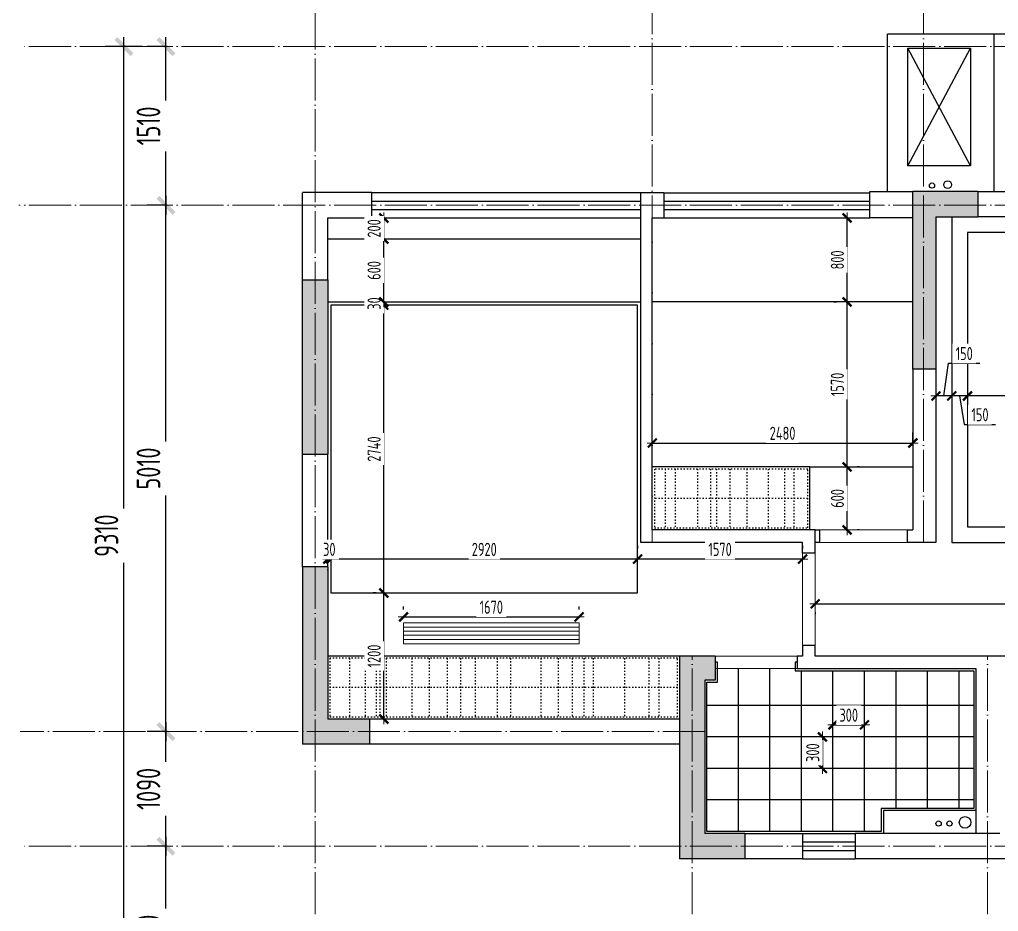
# Model space of a CAD drawing. Header units: inches. Extents: x -50945 to 250244, y -404780 to 18493.
# Drawn here: x 159673 to 168992, y -306166 to -297677 of the extents above; entities that cross this region are included whole.
import ezdxf

# ---------------------------------------------------------------- set-up
doc = ezdxf.new("R2010")
doc.units = ezdxf.units.IN
doc.header["$MEASUREMENT"] = 0
doc.linetypes.add('ACAD_ISO03W100', pattern=[30, 12, -18])
doc.linetypes.add('DOTE', pattern=[2.42, 2, -0.2, 0.02, -0.2])
for name, color, linetype in [('D-ARCHI', 250, 'Continuous'), ('EVH 立面填充', 8, 'Continuous'), ('IBS-003-建筑窗框', 3, 'Continuous'), ('IBS-182-原建筑非承重墙', 150, 'Continuous'), ('IBS-200-原建筑承重墙柱', 200, 'Continuous'), ('IBS-63-原建筑窗', 63, 'Continuous'), ('IDS-030-造型完成面(看线)', 30, 'Continuous'), ('IDS-040-固定高家具', 40, 'Continuous'), ('IRC-30-天花轮廓线', 30, 'Continuous'), ('外标注', 50, 'Continuous')]:
    doc.layers.add(name, color=color, linetype=linetype)
doc.layers.add('天棚材质标注', color=2, linetype='Continuous', lineweight=5)
doc.layers.add('门', color=65, linetype='Continuous', lineweight=13)
doc.styles.add('HBA-DIMT', font='ARCHS.SHX', dxfattribs={"width": 0.8})
doc.dimstyles.new('HBA_40', dxfattribs={"dimscale": 50, "dimtxt": 2.5, "dimasz": 0.1, "dimexe": 2, "dimexo": 2.5, "dimgap": 0.6, "dimtad": 1, "dimdec": 0, "dimrnd": 5, "dimzin": 0, "dimtxsty": 'HBA-DIMT', "dimblk": 'HBA_DIMENSION_TICK', "dimblk1": 'HBA_DIMENSION_TICK', "dimblk2": 'HBA_DIMENSION_TICK', "dimcen": 0.125, "dimclrd": 44, "dimclre": 44, "dimclrt": 2, "dimadec": 0, "dimazin": 0, "dimtfac": 1, "dimtdec": 0, "dimtix": 1, "dimtmove": 1, "dimatfit": 3, "dimldrblk": 'HBA_Leader_Dot', "dimfxl": 0, "dimtvp": 1, "dimtfill": 1, "dimtolj": 1, "dimtzin": 0, "dimarcsym": 0})

# ---------------------------------------------------------------- blocks, each defined once
blk = doc.blocks.new('HBA_DIMENSION_TICK')
at = {"color": 0, "linetype": 'ByBlock'}
for p, q in [((-10, 0), (0, 0)), ((0, 0), (10, 0))]:
    blk.add_line(p, q, dxfattribs=at)
at = {"color": 50, "linetype": 'ByBlock'}
blk.add_solid([(-10, -7), (-7, -10), (7, 10), (10, 7)], dxfattribs=at)
blk = doc.blocks.new('*D556')
at = {"layer": 'Defpoints', "color": 0, "transparency": 16777216}
for p in [(161067.1, -305544.5), (161268.2, -305544.5), (161268.2, -307242.8)]:
    blk.add_point(p, dxfattribs=at)
at = {"layer": '外标注', "color": 44, "lineweight": -2, "transparency": 16777216}
for p, q in [((161067.1, -305544.5), (160887.1, -305544.5)), ((161067.1, -307233.8), (161067.1, -305553.5)), ((161067.1, -307242.8), (160887.1, -307242.8))]:
    blk.add_line(p, q, dxfattribs=at)
at = {"layer": '外标注', "color": 44, "lineweight": -2, "transparency": 16777216, "xscale": 9, "yscale": 9, "zscale": 9}
for p, rotation in [((161067.1, -305544.5), 90), ((161067.1, -307242.8), 270)]:
    blk.add_blockref('HBA_DIMENSION_TICK', p, dxfattribs=dict(at, rotation=rotation))
at = {"layer": '外标注', "color": 2, "transparency": 16777216, "insert": (160900.6, -306393.7), "char_height": 225, "attachment_point": 5, "rotation": 90, "style": 'HBA-DIMT', "bg_fill": 3, "box_fill_scale": 1.25, "bg_fill_color": 256, "bg_fill_true_color": 13158600, "bg_fill_transparency": 0}
blk.add_mtext('\\A1;1700', dxfattribs=at)
blk = doc.blocks.new('HBA_Leader_Dot')
at = {"color": 0, "linetype": 'ByBlock'}
blk.add_line((-5, 0), (-10, 0), dxfattribs=at)
at = {"color": 0, "linetype": 'ByBlock', "const_width": 5}
blk.add_lwpolyline([(-2.5, 0, 1), (2.5, 0, 1)], format="xyb", close=True, dxfattribs=at)
blk = doc.blocks.new('*D557')
at = {"layer": 'Defpoints', "color": 0, "transparency": 16777216}
for p in [(161067.1, -304454.5), (161268.2, -304454.5), (161268.2, -305544.5)]:
    blk.add_point(p, dxfattribs=at)
at = {"layer": '外标注', "color": 44, "lineweight": -2, "transparency": 16777216}
for p, q in [((161067.1, -304454.5), (160887.1, -304454.5)), ((161067.1, -305535.5), (161067.1, -304463.5)), ((161067.1, -305544.5), (160887.1, -305544.5))]:
    blk.add_line(p, q, dxfattribs=at)
at = {"layer": '外标注', "color": 44, "lineweight": -2, "transparency": 16777216, "xscale": 9, "yscale": 9, "zscale": 9}
for p, rotation in [((161067.1, -304454.5), 90), ((161067.1, -305544.5), 270)]:
    blk.add_blockref('HBA_DIMENSION_TICK', p, dxfattribs=dict(at, rotation=rotation))
at = {"layer": '外标注', "color": 2, "transparency": 16777216, "insert": (160900.6, -304999.5), "char_height": 225, "attachment_point": 5, "rotation": 90, "style": 'HBA-DIMT', "bg_fill": 3, "box_fill_scale": 1.25, "bg_fill_color": 256, "bg_fill_true_color": 13158600, "bg_fill_transparency": 0}
blk.add_mtext('\\A1;1090', dxfattribs=at)
blk = doc.blocks.new('*D558')
at = {"layer": 'Defpoints', "color": 0, "transparency": 16777216}
for p in [(161067.1, -299444.5), (161268.2, -299444.5), (161268.2, -304454.5)]:
    blk.add_point(p, dxfattribs=at)
at = {"layer": '外标注', "color": 44, "lineweight": -2, "transparency": 16777216}
for p, q in [((161067.1, -299444.5), (160887.1, -299444.5)), ((161067.1, -304445.5), (161067.1, -299453.5)), ((161067.1, -304454.5), (160887.1, -304454.5))]:
    blk.add_line(p, q, dxfattribs=at)
at = {"layer": '外标注', "color": 44, "lineweight": -2, "transparency": 16777216, "xscale": 9, "yscale": 9, "zscale": 9}
for p, rotation in [((161067.1, -299444.5), 90), ((161067.1, -304454.5), 270)]:
    blk.add_blockref('HBA_DIMENSION_TICK', p, dxfattribs=dict(at, rotation=rotation))
at = {"layer": '外标注', "color": 2, "transparency": 16777216, "insert": (160900.6, -301949.5), "char_height": 225, "attachment_point": 5, "rotation": 90, "style": 'HBA-DIMT', "bg_fill": 3, "box_fill_scale": 1.25, "bg_fill_color": 256, "bg_fill_true_color": 13158600, "bg_fill_transparency": 0}
blk.add_mtext('\\A1;5010', dxfattribs=at)
blk = doc.blocks.new('*D559')
at = {"layer": 'Defpoints', "color": 0, "transparency": 16777216}
for p in [(161067.1, -297934.3), (161268.2, -297934.3), (161268.2, -299444.5)]:
    blk.add_point(p, dxfattribs=at)
at = {"layer": '外标注', "color": 44, "lineweight": -2, "transparency": 16777216}
for p, q in [((161067.1, -297934.3), (160887.1, -297934.3)), ((161067.1, -299435.5), (161067.1, -297943.3)), ((161067.1, -299444.5), (160887.1, -299444.5))]:
    blk.add_line(p, q, dxfattribs=at)
at = {"layer": '外标注', "color": 44, "lineweight": -2, "transparency": 16777216, "xscale": 9, "yscale": 9, "zscale": 9}
for p, rotation in [((161067.1, -297934.3), 90), ((161067.1, -299444.5), 270)]:
    blk.add_blockref('HBA_DIMENSION_TICK', p, dxfattribs=dict(at, rotation=rotation))
at = {"layer": '外标注', "color": 2, "transparency": 16777216, "insert": (160900.6, -298689.4), "char_height": 225, "attachment_point": 5, "rotation": 90, "style": 'HBA-DIMT', "bg_fill": 3, "box_fill_scale": 1.25, "bg_fill_color": 256, "bg_fill_true_color": 13158600, "bg_fill_transparency": 0}
blk.add_mtext('\\A1;1510', dxfattribs=at)
blk = doc.blocks.new('*D560')
at = {"layer": 'Defpoints', "color": 0, "transparency": 16777216}
for p in [(160667.1, -297934.3), (161067.1, -297934.3), (161067.1, -307242.8)]:
    blk.add_point(p, dxfattribs=at)
at = {"layer": '外标注', "color": 44, "lineweight": -2, "transparency": 16777216}
for p, q in [((160842.1, -297934.3), (160487.1, -297934.3)), ((160667.1, -307233.8), (160667.1, -297943.3)), ((160842.1, -307242.8), (160487.1, -307242.8))]:
    blk.add_line(p, q, dxfattribs=at)
at = {"layer": '外标注', "color": 44, "lineweight": -2, "transparency": 16777216, "xscale": 9, "yscale": 9, "zscale": 9}
for p, rotation in [((160667.1, -297934.3), 90), ((160667.1, -307242.8), 270)]:
    blk.add_blockref('HBA_DIMENSION_TICK', p, dxfattribs=dict(at, rotation=rotation))
at = {"layer": '外标注', "color": 2, "transparency": 16777216, "insert": (160500.6, -302588.6), "char_height": 225, "attachment_point": 5, "rotation": 90, "style": 'HBA-DIMT', "bg_fill": 3, "box_fill_scale": 1.25, "bg_fill_color": 256, "bg_fill_true_color": 13158600, "bg_fill_transparency": 0}
blk.add_mtext('\\A1;9310', dxfattribs=at)
blk = doc.blocks.new('*D586')
at = {"layer": 'Defpoints', "color": 0, "transparency": 16777216}
for p in [(167247.1, -303194.5), (176307.1, -303194.5), (176307.1, -303237.6)]:
    blk.add_point(p, dxfattribs=at)
at = {"layer": '天棚材质标注', "color": 44, "lineweight": -2, "transparency": 16777216}
for p, q in [((167252.1, -303237.6), (176302.1, -303237.6)), ((167247.1, -303319.5), (167247.1, -303337.6)), ((176307.1, -303319.5), (176307.1, -303337.6))]:
    blk.add_line(p, q, dxfattribs=at)
at = {"layer": '天棚材质标注', "color": 44, "lineweight": -2, "transparency": 16777216, "xscale": 5, "yscale": 5, "zscale": 5, "rotation": 180}
blk.add_blockref('HBA_DIMENSION_TICK', (167247.1, -303237.6), dxfattribs=at)
at = {"layer": '天棚材质标注', "color": 44, "lineweight": -2, "transparency": 16777216, "xscale": 5, "yscale": 5, "zscale": 5}
blk.add_blockref('HBA_DIMENSION_TICK', (176307.1, -303237.6), dxfattribs=at)
at = {"layer": '天棚材质标注', "color": 2, "transparency": 16777216, "insert": (171777.1, -303145.1), "char_height": 125, "attachment_point": 5, "style": 'HBA-DIMT', "bg_fill": 3, "box_fill_scale": 1.25, "bg_fill_color": 256, "bg_fill_true_color": 13158600, "bg_fill_transparency": 0}
blk.add_mtext('\\A1;9060', dxfattribs=at)
blk = doc.blocks.new('*D595')
at = {"layer": 'Defpoints', "color": 0, "transparency": 16777216}
for p in [(168697.1, -301259.2), (168697.1, -301259.2), (173767.1, -301259.2)]:
    blk.add_point(p, dxfattribs=at)
at = {"layer": '天棚材质标注', "color": 44, "lineweight": -2, "transparency": 16777216}
for p, q in [((168697.1, -301134.2), (168697.1, -301159.2)), ((173767.1, -301134.2), (173767.1, -301159.2)), ((173762.1, -301259.2), (168702.1, -301259.2))]:
    blk.add_line(p, q, dxfattribs=at)
at = {"layer": '天棚材质标注', "color": 44, "lineweight": -2, "transparency": 16777216, "xscale": 5, "yscale": 5, "zscale": 5, "rotation": 180}
blk.add_blockref('HBA_DIMENSION_TICK', (168697.1, -301259.2), dxfattribs=at)
at = {"layer": '天棚材质标注', "color": 44, "lineweight": -2, "transparency": 16777216, "xscale": 5, "yscale": 5, "zscale": 5}
blk.add_blockref('HBA_DIMENSION_TICK', (173767.1, -301259.2), dxfattribs=at)
at = {"layer": '天棚材质标注', "color": 2, "transparency": 16777216, "insert": (171232.1, -301166.7), "char_height": 125, "attachment_point": 5, "style": 'HBA-DIMT', "bg_fill": 3, "box_fill_scale": 1.25, "bg_fill_color": 256, "bg_fill_true_color": 13158600, "bg_fill_transparency": 0}
blk.add_mtext('\\A1;5070', dxfattribs=at)
blk = doc.blocks.new('*D596')
at = {"layer": 'Defpoints', "color": 0, "transparency": 16777216}
for p in [(168547.1, -301259.2), (168547.1, -301259.2), (168697.1, -301259.2)]:
    blk.add_point(p, dxfattribs=at)
at = {"layer": '天棚材质标注', "color": 44, "lineweight": -2, "transparency": 16777216}
for p, q in [((168547.1, -301134.2), (168547.1, -301159.2)), ((168697.1, -301134.2), (168697.1, -301159.2)), ((168692.1, -301259.2), (168552.1, -301259.2)), ((168622.1, -301259.2), (168667.1, -301530.5)), ((168667.1, -301530.5), (168965.2, -301530.5))]:
    blk.add_line(p, q, dxfattribs=at)
at = {"layer": '天棚材质标注', "color": 44, "lineweight": -2, "transparency": 16777216, "xscale": 5, "yscale": 5, "zscale": 5, "rotation": 180}
blk.add_blockref('HBA_DIMENSION_TICK', (168547.1, -301259.2), dxfattribs=at)
at = {"layer": '天棚材质标注', "color": 2, "transparency": 16777216, "insert": (168816.1, -301438), "char_height": 125, "attachment_point": 5, "style": 'HBA-DIMT', "bg_fill": 3, "box_fill_scale": 1.25, "bg_fill_color": 256, "bg_fill_true_color": 13158600, "bg_fill_transparency": 0}
blk.add_mtext('\\A1;150', dxfattribs=at)
at = {"layer": '天棚材质标注', "color": 44, "lineweight": -2, "transparency": 16777216, "xscale": 5, "yscale": 5, "zscale": 5}
blk.add_blockref('HBA_DIMENSION_TICK', (168697.1, -301259.2), dxfattribs=at)
blk = doc.blocks.new('*D597')
at = {"layer": 'Defpoints', "color": 0, "transparency": 16777216}
for p in [(168397.1, -301259.2), (168397.1, -301259.2), (168547.1, -301259.2)]:
    blk.add_point(p, dxfattribs=at)
at = {"layer": '天棚材质标注', "color": 44, "lineweight": -2, "transparency": 16777216}
for p, q in [((168472.1, -301259.2), (168517.1, -300948.3)), ((168517.1, -300948.3), (168815.2, -300948.3)), ((168397.1, -301134.2), (168397.1, -301159.2)), ((168547.1, -301134.2), (168547.1, -301159.2)), ((168542.1, -301259.2), (168402.1, -301259.2))]:
    blk.add_line(p, q, dxfattribs=at)
at = {"layer": '天棚材质标注', "color": 44, "lineweight": -2, "transparency": 16777216, "xscale": 5, "yscale": 5, "zscale": 5, "rotation": 180}
blk.add_blockref('HBA_DIMENSION_TICK', (168397.1, -301259.2), dxfattribs=at)
at = {"layer": '天棚材质标注', "color": 44, "lineweight": -2, "transparency": 16777216, "xscale": 5, "yscale": 5, "zscale": 5}
blk.add_blockref('HBA_DIMENSION_TICK', (168547.1, -301259.2), dxfattribs=at)
at = {"layer": '天棚材质标注', "color": 2, "transparency": 16777216, "insert": (168666.1, -300855.8), "char_height": 125, "attachment_point": 5, "style": 'HBA-DIMT', "bg_fill": 3, "box_fill_scale": 1.25, "bg_fill_color": 256, "bg_fill_true_color": 13158600, "bg_fill_transparency": 0}
blk.add_mtext('\\A1;150', dxfattribs=at)
blk = doc.blocks.new('*D613')
at = {"layer": 'Defpoints', "color": 0, "transparency": 16777216}
for p in [(167416.8, -304504.5), (167716.8, -304504.5)]:
    blk.add_point(p, dxfattribs=at)
at = {"layer": '天棚材质标注', "color": 44, "lineweight": -2, "transparency": 16777216}
for p, q in [((167416.8, -304379.5), (167416.8, -304289.7)), ((167716.8, -304379.5), (167716.8, -304289.7)), ((167411.8, -304389.7), (167406.8, -304389.7)), ((167416.8, -304389.7), (167716.8, -304389.7)), ((167721.8, -304389.7), (167726.8, -304389.7))]:
    blk.add_line(p, q, dxfattribs=at)
at = {"layer": '天棚材质标注', "color": 44, "lineweight": -2, "transparency": 16777216, "xscale": 5, "yscale": 5, "zscale": 5}
blk.add_blockref('HBA_DIMENSION_TICK', (167416.8, -304389.7), dxfattribs=at)
at = {"layer": '天棚材质标注', "color": 44, "lineweight": -2, "transparency": 16777216, "xscale": 5, "yscale": 5, "zscale": 5, "rotation": 180}
blk.add_blockref('HBA_DIMENSION_TICK', (167716.8, -304389.7), dxfattribs=at)
at = {"layer": '天棚材质标注', "color": 2, "transparency": 16777216, "insert": (167566.8, -304297.2), "char_height": 125, "attachment_point": 5, "style": 'HBA-DIMT', "bg_fill": 3, "box_fill_scale": 1.25, "bg_fill_color": 256, "bg_fill_true_color": 13158600, "bg_fill_transparency": 0}
blk.add_mtext('\\A1;300', dxfattribs=at)
at = {"layer": 'Defpoints', "color": 0, "transparency": 16777216}
blk.add_point((167716.8, -304389.7), dxfattribs=at)
blk = doc.blocks.new('*D614')
at = {"layer": 'Defpoints', "color": 0, "transparency": 16777216}
for p in [(167416.8, -304504.5), (167416.8, -304804.5)]:
    blk.add_point(p, dxfattribs=at)
at = {"layer": '天棚材质标注', "color": 44, "lineweight": -2, "transparency": 16777216}
for p, q in [((167291.8, -304504.5), (167216.5, -304504.5)), ((167316.5, -304499.5), (167316.5, -304494.5)), ((167316.5, -304504.5), (167316.5, -304804.5)), ((167291.8, -304804.5), (167216.5, -304804.5)), ((167316.5, -304809.5), (167316.5, -304814.5))]:
    blk.add_line(p, q, dxfattribs=at)
at = {"layer": '天棚材质标注', "color": 44, "lineweight": -2, "transparency": 16777216, "xscale": 5, "yscale": 5, "zscale": 5}
for p, rotation in [((167316.5, -304504.5), 270), ((167316.5, -304804.5), 90)]:
    blk.add_blockref('HBA_DIMENSION_TICK', p, dxfattribs=dict(at, rotation=rotation))
at = {"layer": '天棚材质标注', "color": 2, "transparency": 16777216, "insert": (167224, -304654.5), "char_height": 125, "attachment_point": 5, "rotation": 90, "style": 'HBA-DIMT', "bg_fill": 3, "box_fill_scale": 1.25, "bg_fill_color": 256, "bg_fill_true_color": 13158600, "bg_fill_transparency": 0}
blk.add_mtext('\\A1;300', dxfattribs=at)
at = {"layer": 'Defpoints', "color": 0, "transparency": 16777216}
blk.add_point((167316.5, -304804.5), dxfattribs=at)
blk = doc.blocks.new('*D615')
at = {"layer": 'Defpoints', "color": 0, "transparency": 16777216}
for p in [(167541.5, -301934.5), (167551.2, -301934.5), (167541.5, -302534.5)]:
    blk.add_point(p, dxfattribs=at)
at = {"layer": '天棚材质标注', "color": 44, "lineweight": -2, "transparency": 16777216}
for p, q in [((167551.2, -302529.5), (167551.2, -301939.5)), ((167666.5, -301934.5), (167651.2, -301934.5)), ((167666.5, -302534.5), (167651.2, -302534.5))]:
    blk.add_line(p, q, dxfattribs=at)
at = {"layer": '天棚材质标注', "color": 44, "lineweight": -2, "transparency": 16777216, "xscale": 5, "yscale": 5, "zscale": 5}
for p, rotation in [((167551.2, -301934.5), 90), ((167551.2, -302534.5), 270)]:
    blk.add_blockref('HBA_DIMENSION_TICK', p, dxfattribs=dict(at, rotation=rotation))
at = {"layer": '天棚材质标注', "color": 2, "transparency": 16777216, "insert": (167458.7, -302234.5), "char_height": 125, "attachment_point": 5, "rotation": 90, "style": 'HBA-DIMT', "bg_fill": 3, "box_fill_scale": 1.25, "bg_fill_color": 256, "bg_fill_true_color": 13158600, "bg_fill_transparency": 0}
blk.add_mtext('\\A1;600', dxfattribs=at)
blk = doc.blocks.new('*D616')
at = {"layer": 'Defpoints', "color": 0, "transparency": 16777216}
for p in [(167551.2, -300364.5), (167551.2, -300364.5), (167541.5, -301934.5)]:
    blk.add_point(p, dxfattribs=at)
at = {"layer": '天棚材质标注', "color": 44, "lineweight": -2, "transparency": 16777216}
for p, q in [((167426.2, -300364.5), (167451.2, -300364.5)), ((167551.2, -301929.5), (167551.2, -300369.5)), ((167666.5, -301934.5), (167651.2, -301934.5))]:
    blk.add_line(p, q, dxfattribs=at)
at = {"layer": '天棚材质标注', "color": 44, "lineweight": -2, "transparency": 16777216, "xscale": 5, "yscale": 5, "zscale": 5}
for p, rotation in [((167551.2, -300364.5), 90), ((167551.2, -301934.5), 270)]:
    blk.add_blockref('HBA_DIMENSION_TICK', p, dxfattribs=dict(at, rotation=rotation))
at = {"layer": '天棚材质标注', "color": 2, "transparency": 16777216, "insert": (167458.7, -301149.5), "char_height": 125, "attachment_point": 5, "rotation": 90, "style": 'HBA-DIMT', "bg_fill": 3, "box_fill_scale": 1.25, "bg_fill_color": 256, "bg_fill_true_color": 13158600, "bg_fill_transparency": 0}
blk.add_mtext('\\A1;1570', dxfattribs=at)
blk = doc.blocks.new('*D617')
at = {"layer": 'Defpoints', "color": 0, "transparency": 16777216}
for p in [(167551.2, -299564.5), (167551.2, -299564.5), (167551.2, -300364.5)]:
    blk.add_point(p, dxfattribs=at)
at = {"layer": '天棚材质标注', "color": 44, "lineweight": -2, "transparency": 16777216}
for p, q in [((167426.2, -299564.5), (167451.2, -299564.5)), ((167551.2, -300359.5), (167551.2, -299569.5)), ((167426.2, -300364.5), (167451.2, -300364.5))]:
    blk.add_line(p, q, dxfattribs=at)
at = {"layer": '天棚材质标注', "color": 44, "lineweight": -2, "transparency": 16777216, "xscale": 5, "yscale": 5, "zscale": 5}
for p, rotation in [((167551.2, -299564.5), 90), ((167551.2, -300364.5), 270)]:
    blk.add_blockref('HBA_DIMENSION_TICK', p, dxfattribs=dict(at, rotation=rotation))
at = {"layer": '天棚材质标注', "color": 2, "transparency": 16777216, "insert": (167458.7, -299964.5), "char_height": 125, "attachment_point": 5, "rotation": 90, "style": 'HBA-DIMT', "bg_fill": 3, "box_fill_scale": 1.25, "bg_fill_color": 256, "bg_fill_true_color": 13158600, "bg_fill_transparency": 0}
blk.add_mtext('\\A1;800', dxfattribs=at)
blk = doc.blocks.new('*D618')
at = {"layer": 'Defpoints', "color": 0, "transparency": 16777216}
for p in [(168177.1, -301707.1), (165697.1, -301856.4), (168177.1, -301856.4)]:
    blk.add_point(p, dxfattribs=at)
at = {"layer": '天棚材质标注', "color": 44, "lineweight": -2, "transparency": 16777216}
for p, q in [((165697.1, -301731.4), (165697.1, -301607.1)), ((168177.1, -301731.4), (168177.1, -301607.1)), ((165702.1, -301707.1), (168172.1, -301707.1))]:
    blk.add_line(p, q, dxfattribs=at)
at = {"layer": '天棚材质标注', "color": 44, "lineweight": -2, "transparency": 16777216, "xscale": 5, "yscale": 5, "zscale": 5, "rotation": 180}
blk.add_blockref('HBA_DIMENSION_TICK', (165697.1, -301707.1), dxfattribs=at)
at = {"layer": '天棚材质标注', "color": 44, "lineweight": -2, "transparency": 16777216, "xscale": 5, "yscale": 5, "zscale": 5}
blk.add_blockref('HBA_DIMENSION_TICK', (168177.1, -301707.1), dxfattribs=at)
at = {"layer": '天棚材质标注', "color": 2, "transparency": 16777216, "insert": (166937.1, -301614.6), "char_height": 125, "attachment_point": 5, "style": 'HBA-DIMT', "bg_fill": 3, "box_fill_scale": 1.25, "bg_fill_color": 256, "bg_fill_true_color": 13158600, "bg_fill_transparency": 0}
blk.add_mtext('\\A1;2480', dxfattribs=at)
blk = doc.blocks.new('*D619')
at = {"layer": 'Defpoints', "color": 0, "transparency": 16777216}
for p in [(164999.2, -303362.3), (163328.7, -303417.7), (164999.2, -303417.7)]:
    blk.add_point(p, dxfattribs=at)
at = {"layer": '天棚材质标注', "color": 44, "lineweight": -2, "transparency": 16777216}
for p, q in [((163328.7, -303292.7), (163328.7, -303262.3)), ((164999.2, -303292.7), (164999.2, -303262.3)), ((163333.7, -303362.3), (164994.2, -303362.3))]:
    blk.add_line(p, q, dxfattribs=at)
at = {"layer": '天棚材质标注', "color": 44, "lineweight": -2, "transparency": 16777216, "xscale": 5, "yscale": 5, "zscale": 5, "rotation": 180}
blk.add_blockref('HBA_DIMENSION_TICK', (163328.7, -303362.3), dxfattribs=at)
at = {"layer": '天棚材质标注', "color": 44, "lineweight": -2, "transparency": 16777216, "xscale": 5, "yscale": 5, "zscale": 5}
blk.add_blockref('HBA_DIMENSION_TICK', (164999.2, -303362.3), dxfattribs=at)
at = {"layer": '天棚材质标注', "color": 2, "transparency": 16777216, "insert": (164164, -303269.8), "char_height": 125, "attachment_point": 5, "style": 'HBA-DIMT', "bg_fill": 3, "box_fill_scale": 1.25, "bg_fill_color": 256, "bg_fill_true_color": 13158600, "bg_fill_transparency": 0}
blk.add_mtext('\\A1;1670', dxfattribs=at)
blk = doc.blocks.new('*D620')
at = {"layer": 'Defpoints', "color": 0, "transparency": 16777216}
for p in [(163141, -303134.5), (163192.5, -303134.5), (163192.5, -304334.5)]:
    blk.add_point(p, dxfattribs=at)
at = {"layer": '天棚材质标注', "color": 44, "lineweight": -2, "transparency": 16777216}
for p, q in [((163067.5, -303134.5), (163041, -303134.5)), ((163141, -304329.5), (163141, -303139.5)), ((163067.5, -304334.5), (163041, -304334.5))]:
    blk.add_line(p, q, dxfattribs=at)
at = {"layer": '天棚材质标注', "color": 44, "lineweight": -2, "transparency": 16777216, "xscale": 5, "yscale": 5, "zscale": 5}
for p, rotation in [((163141, -303134.5), 90), ((163141, -304334.5), 270)]:
    blk.add_blockref('HBA_DIMENSION_TICK', p, dxfattribs=dict(at, rotation=rotation))
at = {"layer": '天棚材质标注', "color": 2, "transparency": 16777216, "insert": (163048.5, -303734.5), "char_height": 125, "attachment_point": 5, "rotation": 90, "style": 'HBA-DIMT', "bg_fill": 3, "box_fill_scale": 1.25, "bg_fill_color": 256, "bg_fill_true_color": 13158600, "bg_fill_transparency": 0}
blk.add_mtext('\\A1;1200', dxfattribs=at)
blk = doc.blocks.new('*D621')
at = {"layer": 'Defpoints', "color": 0, "transparency": 16777216}
for p in [(163141, -300394.5), (163141, -300394.5), (163192.5, -303134.5)]:
    blk.add_point(p, dxfattribs=at)
at = {"layer": '天棚材质标注', "color": 44, "lineweight": -2, "transparency": 16777216}
for p, q in [((163016, -300394.5), (163041, -300394.5)), ((163141, -303129.5), (163141, -300399.5)), ((163067.5, -303134.5), (163041, -303134.5))]:
    blk.add_line(p, q, dxfattribs=at)
at = {"layer": '天棚材质标注', "color": 44, "lineweight": -2, "transparency": 16777216, "xscale": 5, "yscale": 5, "zscale": 5}
for p, rotation in [((163141, -300394.5), 90), ((163141, -303134.5), 270)]:
    blk.add_blockref('HBA_DIMENSION_TICK', p, dxfattribs=dict(at, rotation=rotation))
at = {"layer": '天棚材质标注', "color": 2, "transparency": 16777216, "insert": (163048.5, -301764.5), "char_height": 125, "attachment_point": 5, "rotation": 90, "style": 'HBA-DIMT', "bg_fill": 3, "box_fill_scale": 1.25, "bg_fill_color": 256, "bg_fill_true_color": 13158600, "bg_fill_transparency": 0}
blk.add_mtext('\\A1;2740', dxfattribs=at)
blk = doc.blocks.new('*D622')
at = {"layer": '天棚材质标注', "color": 44, "lineweight": -2, "transparency": 16777216}
for p, q in [((163016, -300364.5), (163041, -300364.5)), ((163016, -300394.5), (163041, -300394.5)), ((163141, -300359.5), (163141, -300354.5)), ((163141, -300394.5), (163141, -300364.5)), ((163141, -300399.5), (163141, -300404.5))]:
    blk.add_line(p, q, dxfattribs=at)
at = {"layer": '天棚材质标注', "color": 44, "lineweight": -2, "transparency": 16777216, "xscale": 5, "yscale": 5, "zscale": 5}
for p, rotation in [((163141, -300364.5), 270), ((163141, -300394.5), 90)]:
    blk.add_blockref('HBA_DIMENSION_TICK', p, dxfattribs=dict(at, rotation=rotation))
at = {"layer": '天棚材质标注', "color": 2, "transparency": 16777216, "insert": (163048.5, -300379.5), "char_height": 125, "attachment_point": 5, "rotation": 90, "style": 'HBA-DIMT', "bg_fill": 3, "box_fill_scale": 1.25, "bg_fill_color": 256, "bg_fill_true_color": 13158600, "bg_fill_transparency": 0}
blk.add_mtext('\\A1;30', dxfattribs=at)
at = {"layer": 'Defpoints', "color": 0, "transparency": 16777216}
for p in [(163141, -300364.5), (163141, -300364.5), (163141, -300394.5)]:
    blk.add_point(p, dxfattribs=at)
blk = doc.blocks.new('*D623')
at = {"layer": 'Defpoints', "color": 0, "transparency": 16777216}
for p in [(163141, -299764.5), (163141, -299764.5), (163141, -300364.5)]:
    blk.add_point(p, dxfattribs=at)
at = {"layer": '天棚材质标注', "color": 44, "lineweight": -2, "transparency": 16777216}
for p, q in [((163016, -299764.5), (163041, -299764.5)), ((163141, -300359.5), (163141, -299769.5)), ((163016, -300364.5), (163041, -300364.5))]:
    blk.add_line(p, q, dxfattribs=at)
at = {"layer": '天棚材质标注', "color": 44, "lineweight": -2, "transparency": 16777216, "xscale": 5, "yscale": 5, "zscale": 5}
for p, rotation in [((163141, -299764.5), 90), ((163141, -300364.5), 270)]:
    blk.add_blockref('HBA_DIMENSION_TICK', p, dxfattribs=dict(at, rotation=rotation))
at = {"layer": '天棚材质标注', "color": 2, "transparency": 16777216, "insert": (163048.5, -300064.5), "char_height": 125, "attachment_point": 5, "rotation": 90, "style": 'HBA-DIMT', "bg_fill": 3, "box_fill_scale": 1.25, "bg_fill_color": 256, "bg_fill_true_color": 13158600, "bg_fill_transparency": 0}
blk.add_mtext('\\A1;600', dxfattribs=at)
blk = doc.blocks.new('*D624')
at = {"layer": '天棚材质标注', "color": 44, "lineweight": -2, "transparency": 16777216}
for p, q in [((163016, -299564.5), (163041, -299564.5)), ((163141, -299559.5), (163141, -299554.5)), ((163141, -299764.5), (163141, -299564.5)), ((163016, -299764.5), (163041, -299764.5)), ((163141, -299769.5), (163141, -299774.5))]:
    blk.add_line(p, q, dxfattribs=at)
at = {"layer": '天棚材质标注', "color": 44, "lineweight": -2, "transparency": 16777216, "xscale": 5, "yscale": 5, "zscale": 5}
for p, rotation in [((163141, -299564.5), 270), ((163141, -299764.5), 90)]:
    blk.add_blockref('HBA_DIMENSION_TICK', p, dxfattribs=dict(at, rotation=rotation))
at = {"layer": '天棚材质标注', "color": 2, "transparency": 16777216, "insert": (163048.5, -299664.5), "char_height": 125, "attachment_point": 5, "rotation": 90, "style": 'HBA-DIMT', "bg_fill": 3, "box_fill_scale": 1.25, "bg_fill_color": 256, "bg_fill_true_color": 13158600, "bg_fill_transparency": 0}
blk.add_mtext('\\A1;200', dxfattribs=at)
at = {"layer": 'Defpoints', "color": 0, "transparency": 16777216}
for p in [(163141, -299564.5), (163141, -299564.5), (163141, -299764.5)]:
    blk.add_point(p, dxfattribs=at)
blk = doc.blocks.new('*D625')
at = {"layer": 'Defpoints', "color": 0, "transparency": 16777216}
for p in [(165557.1, -302811.9), (165557.1, -302811.9), (167126.8, -302811.9)]:
    blk.add_point(p, dxfattribs=at)
at = {"layer": '天棚材质标注', "color": 44, "lineweight": -2, "transparency": 16777216}
for p, q in [((165557.1, -302686.9), (165557.1, -302711.9)), ((167126.8, -302686.9), (167126.8, -302711.9)), ((167121.8, -302811.9), (165562.1, -302811.9))]:
    blk.add_line(p, q, dxfattribs=at)
at = {"layer": '天棚材质标注', "color": 44, "lineweight": -2, "transparency": 16777216, "xscale": 5, "yscale": 5, "zscale": 5, "rotation": 180}
blk.add_blockref('HBA_DIMENSION_TICK', (165557.1, -302811.9), dxfattribs=at)
at = {"layer": '天棚材质标注', "color": 44, "lineweight": -2, "transparency": 16777216, "xscale": 5, "yscale": 5, "zscale": 5}
blk.add_blockref('HBA_DIMENSION_TICK', (167126.8, -302811.9), dxfattribs=at)
at = {"layer": '天棚材质标注', "color": 2, "transparency": 16777216, "insert": (166341.9, -302719.4), "char_height": 125, "attachment_point": 5, "style": 'HBA-DIMT', "bg_fill": 3, "box_fill_scale": 1.25, "bg_fill_color": 256, "bg_fill_true_color": 13158600, "bg_fill_transparency": 0}
blk.add_mtext('\\A1;1570', dxfattribs=at)
blk = doc.blocks.new('*D626')
at = {"layer": 'Defpoints', "color": 0, "transparency": 16777216}
for p in [(162637.1, -302811.9), (162637.1, -302811.9), (165557.1, -302811.9)]:
    blk.add_point(p, dxfattribs=at)
at = {"layer": '天棚材质标注', "color": 44, "lineweight": -2, "transparency": 16777216}
for p, q in [((162637.1, -302686.9), (162637.1, -302711.9)), ((165557.1, -302686.9), (165557.1, -302711.9)), ((165552.1, -302811.9), (162642.1, -302811.9))]:
    blk.add_line(p, q, dxfattribs=at)
at = {"layer": '天棚材质标注', "color": 44, "lineweight": -2, "transparency": 16777216, "xscale": 5, "yscale": 5, "zscale": 5, "rotation": 180}
blk.add_blockref('HBA_DIMENSION_TICK', (162637.1, -302811.9), dxfattribs=at)
at = {"layer": '天棚材质标注', "color": 44, "lineweight": -2, "transparency": 16777216, "xscale": 5, "yscale": 5, "zscale": 5}
blk.add_blockref('HBA_DIMENSION_TICK', (165557.1, -302811.9), dxfattribs=at)
at = {"layer": '天棚材质标注', "color": 2, "transparency": 16777216, "insert": (164097.1, -302719.4), "char_height": 125, "attachment_point": 5, "style": 'HBA-DIMT', "bg_fill": 3, "box_fill_scale": 1.25, "bg_fill_color": 256, "bg_fill_true_color": 13158600, "bg_fill_transparency": 0}
blk.add_mtext('\\A1;2920', dxfattribs=at)
blk = doc.blocks.new('*D627')
at = {"layer": '天棚材质标注', "color": 44, "lineweight": -2, "transparency": 16777216}
for p, q in [((162637.1, -302686.9), (162637.1, -302711.9)), ((162602.1, -302811.9), (162597.1, -302811.9)), ((162637.1, -302811.9), (162607.1, -302811.9)), ((162642.1, -302811.9), (162647.1, -302811.9)), ((162607.1, -302916.3), (162607.1, -302911.9))]:
    blk.add_line(p, q, dxfattribs=at)
at = {"layer": '天棚材质标注', "color": 44, "lineweight": -2, "transparency": 16777216, "xscale": 5, "yscale": 5, "zscale": 5}
blk.add_blockref('HBA_DIMENSION_TICK', (162607.1, -302811.9), dxfattribs=at)
at = {"layer": '天棚材质标注', "color": 44, "lineweight": -2, "transparency": 16777216, "xscale": 5, "yscale": 5, "zscale": 5, "rotation": 180}
blk.add_blockref('HBA_DIMENSION_TICK', (162637.1, -302811.9), dxfattribs=at)
at = {"layer": '天棚材质标注', "color": 2, "transparency": 16777216, "insert": (162622.1, -302719.4), "char_height": 125, "attachment_point": 5, "style": 'HBA-DIMT', "bg_fill": 3, "box_fill_scale": 1.25, "bg_fill_color": 256, "bg_fill_true_color": 13158600, "bg_fill_transparency": 0}
blk.add_mtext('\\A1;30', dxfattribs=at)
at = {"layer": 'Defpoints', "color": 0, "transparency": 16777216}
for p in [(162607.1, -302791.3), (162607.1, -302811.9), (162637.1, -302811.9)]:
    blk.add_point(p, dxfattribs=at)

msp = doc.modelspace()

# ---------------------------------------------------------------- hatches: boundary and pattern name
at = {"layer": 'EVH 立面填充'}
h = msp.add_hatch(color=256, dxfattribs=at)
h.dxf.hatch_style = 1
h.paths.add_polyline_path([(168397.07, -299554.51), (168797.07, -299554.51), (168797.07, -299314.51), (168177.07, -299314.51), (168177.07, -301004.51), (168397.07, -301004.51)])
h = msp.add_hatch(color=256, dxfattribs=at)
h.dxf.hatch_style = 1
h.paths.add_polyline_path([(162367.07, -301814.51), (162607.07, -301814.51), (162607.07, -300154.51), (162367.07, -300154.51)])
h = msp.add_hatch(color=256, dxfattribs=at)
h.dxf.hatch_style = 1
h.paths.add_polyline_path([(162607.07, -304334.51), (162607.07, -302884.51), (162367.07, -302884.51), (162367.07, -304574.51), (163007.07, -304574.51), (163007.07, -304334.51)])
h = msp.add_hatch(color=256, dxfattribs=at)
h.dxf.hatch_style = 1
h.paths.add_polyline_path([(165956.77, -305664.51), (166576.77, -305664.51), (166576.77, -305424.51), (166196.77, -305424.51), (166196.77, -303964.51), (166296.77, -303964.51), (166296.77, -303734.51), (165956.77, -303734.51)])

# ---------------------------------------------------------------- linework, layer by layer
at = {"layer": 'D-ARCHI', "color": 251, "linetype": 'DOTE', "lineweight": 5, "ltscale": 200}
for p, q in [((162487.07, -310062.84), (162487.07, -295114.27)), ((165697.07, -302654.51), (165697.07, -295114.27)), ((168277.07, -302654.51), (168277.07, -295114.27)), ((166076.77, -310062.84), (166076.77, -303734.51)), ((168886.77, -310062.84), (168886.77, -303734.51))]:
    msp.add_line(p, q, dxfattribs=at)
at = {"layer": 'IBS-003-建筑窗框', "color": 251, "ltscale": 10}
for p, q in [((174487.07, -297814.27), (168947.07, -297814.27)), ((168947.07, -297814.27), (168947.07, -299314.51)), ((163027.07, -299323.51), (165587.07, -299323.51)), ((165807.07, -299324.51), (167767.07, -299324.51)), ((163027.07, -299564.51), (165587.07, -299564.51)), ((165807.07, -299564.51), (167767.07, -299564.51)), ((167126.77, -305424.51), (167626.77, -305424.51)), ((167126.77, -305664.51), (167626.77, -305664.51))]:
    msp.add_line(p, q, dxfattribs=at)
at = {"layer": 'IBS-182-原建筑非承重墙'}
for p, q in [((167937.07, -299314.51), (167937.07, -297814.27)), ((168947.07, -297814.27), (167937.07, -297814.27)), ((168129.14, -299068.17), (168727.25, -297949.38)), ((168727.25, -299068.17), (168129.14, -297949.38)), ((163027.07, -299323.51), (162367.07, -299323.51)), ((162367.07, -300154.51), (162367.07, -299324.51)), ((163027.07, -299564.51), (163027.07, -299323.51)), ((165587.07, -299323.51), (165807.07, -299323.51)), ((165587.07, -302654.51), (165587.07, -299324.51)), ((165807.07, -299323.51), (165807.07, -299564.51)), ((167767.07, -299564.51), (167767.07, -299314.51)), ((167767.07, -299314.51), (168177.07, -299314.51)), ((168797.07, -299314.51), (169307.07, -299314.51)), ((162607.07, -300154.51), (162607.07, -299564.51)), ((162607.07, -299564.51), (163027.07, -299564.51)), ((165697.07, -302534.51), (165697.07, -299564.51)), ((165697.07, -299564.51), (165807.07, -299564.51)), ((168177.07, -299564.51), (167767.07, -299564.51)), ((169307.07, -299554.51), (168797.07, -299554.51)), ((162607.07, -300364.51), (165587.07, -300364.51)), ((168177.07, -300364.51), (165697.07, -300364.51)), ((168177.07, -301004.51), (168177.07, -302534.51)), ((168397.07, -301004.51), (168397.07, -302654.51)), ((162367.07, -302884.51), (162367.07, -301814.51)), ((162607.07, -302884.51), (162607.07, -301814.51)), ((167247.07, -302534.51), (165697.07, -302534.51)), ((167247.07, -302754.51), (167247.07, -302534.51)), ((168127.07, -302654.51), (168127.07, -302534.51)), ((168127.07, -302534.51), (168177.07, -302534.51)), ((167127.07, -302654.51), (165587.07, -302654.51)), ((167127.07, -302754.51), (167127.07, -302654.51)), ((168397.07, -302654.51), (168127.07, -302654.51)), ((167247.07, -302754.51), (167127.07, -302754.51)), ((167246.77, -303634.51), (167126.77, -303634.51)), ((167126.77, -303634.51), (167126.77, -303734.51)), ((167246.77, -303734.51), (167246.77, -303634.51)), ((167126.77, -303734.51), (167076.77, -303734.51)), ((167076.77, -303734.51), (167076.77, -303854.51)), ((170896.77, -303734.51), (167246.77, -303734.51)), ((167076.77, -303854.51), (168776.77, -303854.51)), ((168776.77, -303854.51), (168776.77, -305424.51)), ((165956.77, -304334.51), (163007.07, -304334.51)), ((165956.77, -304574.51), (163007.07, -304574.51)), ((167896.77, -305204.51), (167896.77, -305424.51)), ((168776.77, -305204.51), (167896.77, -305204.51)), ((166576.77, -305424.51), (167126.77, -305424.51)), ((167126.77, -305424.51), (167126.77, -305664.51)), ((169006.77, -305424.51), (167626.77, -305424.51)), ((167626.77, -305424.51), (167626.77, -305664.51)), ((167126.77, -305664.51), (166576.77, -305664.51)), ((170086.77, -305664.51), (167626.77, -305664.51))]:
    msp.add_line(p, q, dxfattribs=at)
for points in [[(168129.14, -297949.38), (168727.25, -297949.38), (168727.25, -299068.17), (168129.14, -299068.17)], [(167247.07, -302534.51), (167287.07, -302534.51), (167287.07, -302654.51), (167247.07, -302654.51)]]:
    msp.add_lwpolyline(points, close=True, dxfattribs=at)
for centre, radius in [((168359.29, -299256.6), 25), ((168508.25, -299248.03), 37.5), ((168673.95, -305317.89), 55), ((168422.45, -305329.32), 25), ((168525.79, -305329.32), 25)]:
    msp.add_circle(centre, radius, dxfattribs=at)
at = {"layer": 'IBS-200-原建筑承重墙柱', "ltscale": 0.02}
for p, q in [((168177.07, -301004.51), (168177.07, -299314.51)), ((168797.07, -299314.51), (168177.07, -299314.51)), ((168797.07, -299314.51), (168797.07, -299554.51)), ((168397.07, -299554.51), (168397.07, -301004.51)), ((168397.07, -299554.51), (168797.07, -299554.51)), ((162367.07, -300154.51), (162607.07, -300154.51)), ((162367.07, -301814.51), (162367.07, -300154.51)), ((162607.07, -300154.51), (162607.07, -301814.51)), ((168397.07, -301004.51), (168177.07, -301004.51)), ((162367.07, -301814.51), (162607.07, -301814.51)), ((162607.07, -302884.51), (162367.07, -302884.51)), ((162367.07, -302884.51), (162367.07, -304574.51)), ((162607.07, -302884.51), (162607.07, -304334.51)), ((166296.77, -303734.51), (165956.77, -303734.51)), ((165956.77, -303734.51), (165956.77, -305664.51)), ((166296.77, -303734.51), (166296.77, -303964.51)), ((166296.77, -303964.51), (166196.77, -303964.51)), ((166196.77, -303964.51), (166196.77, -305424.51)), ((163007.07, -304334.51), (162607.07, -304334.51)), ((163007.07, -304574.51), (163007.07, -304334.51)), ((163007.07, -304574.51), (162367.07, -304574.51)), ((166576.77, -305424.51), (166196.77, -305424.51)), ((166576.77, -305424.51), (166576.77, -305664.51)), ((166576.77, -305664.51), (165956.77, -305664.51))]:
    msp.add_line(p, q, dxfattribs=at)
at = {"layer": 'IBS-63-原建筑窗'}
for p, q in [((163027.07, -299403.51), (165587.07, -299403.51)), ((163027.07, -299484.51), (165587.07, -299484.51)), ((165807.07, -299404.51), (167767.07, -299404.51)), ((165807.07, -299484.51), (167767.07, -299484.51)), ((167126.77, -305504.51), (167626.77, -305504.51)), ((167126.77, -305584.51), (167626.77, -305584.51))]:
    msp.add_line(p, q, dxfattribs=at)
at = {"layer": 'IDS-030-造型完成面(看线)'}
msp.add_lwpolyline([(167076.77, -303794.51), (167056.77, -303794.51), (167056.77, -303874.51), (168756.77, -303874.51), (168756.77, -305184.51), (167876.77, -305184.51), (167876.77, -305404.51), (166216.77, -305404.51), (166216.77, -303984.51), (166316.77, -303984.51), (166316.77, -303794.51), (166296.77, -303794.51)], dxfattribs=at)
at = {"layer": 'IDS-040-固定高家具'}
for p, q in [((167197.07, -301934.51), (165697.07, -301934.51)), ((167197.07, -302534.51), (167197.07, -301934.51)), ((165956.77, -303734.51), (162607.07, -303734.51))]:
    msp.add_line(p, q, dxfattribs=at)
at = {"layer": 'IDS-040-固定高家具', "linetype": 'ACAD_ISO03W100'}
for p, q in [((165820.49, -301954.51), (165820.49, -302514.51)), ((165915.53, -301954.51), (165915.53, -302514.51)), ((166125.76, -301954.51), (166125.76, -302514.51)), ((166249.6, -301954.51), (166249.6, -302514.51)), ((166307.2, -301954.51), (166307.2, -302514.51)), ((166433.92, -301954.51), (166433.92, -302514.51)), ((166595.2, -301954.51), (166595.2, -302514.51)), ((166799.67, -301954.51), (166799.67, -302514.51)), ((166955.19, -301954.51), (166955.19, -302514.51)), ((167044.47, -301954.51), (167044.47, -302514.51)), ((167177.07, -302234.51), (165717.07, -302234.51)), ((162814.16, -303754.51), (162814.16, -304314.51)), ((162962.89, -303754.51), (162962.89, -304314.51)), ((163067.01, -303754.51), (163067.01, -304314.51)), ((163104.19, -303754.51), (163104.19, -304314.51)), ((163163.68, -303754.51), (163163.68, -304314.51)), ((163409.09, -303754.51), (163409.09, -304314.51)), ((163572.7, -303754.51), (163572.7, -304314.51)), ((163743.74, -303754.51), (163743.74, -304314.51)), ((163870.16, -303754.51), (163870.16, -304314.51)), ((164011.46, -303754.51), (164011.46, -304314.51)), ((164219.69, -303754.51), (164219.69, -304314.51)), ((164346.11, -303754.51), (164346.11, -304314.51)), ((164636.14, -303754.51), (164636.14, -304314.51)), ((164799.75, -303754.51), (164799.75, -304314.51)), ((164933.61, -303754.51), (164933.61, -304314.51)), ((165045.15, -303754.51), (165045.15, -304314.51)), ((165134.39, -303754.51), (165134.39, -304314.51)), ((165431.86, -303754.51), (165431.86, -304314.51)), ((165662.4, -303754.51), (165662.4, -304314.51)), ((165759.07, -303754.51), (165759.07, -304314.51)), ((165936.77, -304034.51), (162627.07, -304034.51))]:
    msp.add_line(p, q, dxfattribs=at)
for points in [[(165717.07, -302514.51), (167177.07, -302514.51), (167177.07, -301954.51), (165717.07, -301954.51)], [(162627.07, -304314.51), (165936.77, -304314.51), (165936.77, -303754.51), (162627.07, -303754.51)]]:
    msp.add_lwpolyline(points, close=True, dxfattribs=at)
at = {"layer": 'IRC-30-天花轮廓线'}
for p, q in [((168547.07, -299554.51), (168547.07, -302654.51)), ((162607.07, -299764.51), (165587.07, -299764.51)), ((167197.07, -301934.51), (168177.07, -301934.51)), ((168547.07, -302654.51), (173917.07, -302654.51)), ((166516.77, -305404.51), (166516.77, -303854.51)), ((166816.77, -305404.51), (166816.77, -303854.51)), ((167116.77, -305404.51), (167116.77, -303874.51)), ((167416.77, -305404.51), (167416.77, -303874.51)), ((167716.77, -305404.51), (167716.77, -303874.51)), ((168016.77, -305184.51), (168016.77, -303874.51)), ((168316.77, -305184.51), (168316.77, -303874.51)), ((168616.77, -305184.51), (168616.77, -303874.51)), ((168756.77, -304204.51), (166216.77, -304204.51)), ((168756.77, -304504.51), (166216.77, -304504.51)), ((168756.77, -304804.51), (166216.77, -304804.51)), ((168756.77, -305104.51), (166216.77, -305104.51))]:
    msp.add_line(p, q, dxfattribs=at)
for points in [[(168697.07, -302504.51), (173767.07, -302504.51), (173767.07, -299704.51), (168697.07, -299704.51)], [(162637.07, -303134.51), (165557.07, -303134.51), (165557.07, -300394.51), (162637.07, -300394.51)]]:
    msp.add_lwpolyline(points, close=True, dxfattribs=at)
at = {"layer": '天棚材质标注', "color": 1}
for p, q in [((163328.7, -303459.57), (164999.2, -303459.57)), ((163328.7, -303499.57), (164999.2, -303499.57)), ((163328.7, -303535.9), (164999.2, -303535.9)), ((163328.7, -303575.9), (164999.2, -303575.9))]:
    msp.add_line(p, q, dxfattribs=at)
msp.add_lwpolyline([(163328.7, -303417.74), (164999.2, -303417.74), (164999.2, -303617.74), (163328.7, -303617.74)], close=True, dxfattribs=at)
at = {"layer": '门', "color": 8, "lineweight": 5}
for points in [[(167287.07, -302534.51), (168127.07, -302534.51), (168127.07, -302654.51), (167287.07, -302654.51)], [(167126.77, -303634.51), (167247.07, -303634.51), (167247.07, -302754.51), (167126.77, -302754.51)], [(167076.77, -303854.51), (166296.77, -303854.51), (166296.77, -303734.51), (167076.77, -303734.51)]]:
    msp.add_lwpolyline(points, close=True, dxfattribs=at)

# ---------------------------------------------------------------- dimensions: what is measured, and where the dimension line sits
at = {"layer": '外标注'}
dim = msp.add_linear_dim(base=(161067.07, -305544.51), p1=(161268.23, -307242.84), p2=(161268.23, -305544.51), angle=270, dimstyle='HBA_40', override={"dimscale": 90, "dimfxl": 200, "dimfxlon": 1}, dxfattribs=at)
dim.commit()
dim.dimension.update_dxf_attribs({"geometry": '*D556', "text_midpoint": (160900.57, -306393.68)})

# ---------------------------------------------------------------- next in the draw order: dimensions: what is measured, and where the dimension line sits
dim = msp.add_linear_dim(base=(161067.07, -304454.51), p1=(161268.23, -305544.51), p2=(161268.23, -304454.51), angle=270, dimstyle='HBA_40', override={"dimscale": 90, "dimfxl": 200, "dimfxlon": 1}, dxfattribs=at)
dim.commit()
dim.dimension.update_dxf_attribs({"geometry": '*D557', "text_midpoint": (160900.57, -304999.51)})
at = {"layer": '天棚材质标注', "color": 6}
for base, p1, p2, picture, middle in [((168697.07, -301259.15), (173767.07, -301259.15), (168697.07, -301259.15), '*D595', (171232.07, -301166.65)), ((165557.07, -302811.95), (167126.77, -302811.95), (165557.07, -302811.95), '*D625', (166341.92, -302719.45)), ((176307.07, -303237.62), (167247.07, -303194.51), (176307.07, -303194.51), '*D586', (171777.07, -303145.12)), ((164999.2034, -303362.2797), (163328.7049, -303417.7353), (164999.2034, -303417.7353), '*D619', (164163.9542, -303269.7797)), ((167716.77, -304389.69), (167416.77, -304504.51), (167716.77, -304504.51), '*D613', (167566.77, -304297.19))]:
    dim = msp.add_linear_dim(base=base, p1=p1, p2=p2, dimstyle='HBA_40', dxfattribs=at)
    dim.commit()
    dim.dimension.update_dxf_attribs({"geometry": picture, "text_midpoint": middle})
for base, p1, p2, picture, middle in [((167551.15, -301934.51), (167541.51, -302534.51), (167541.51, -301934.51), '*D615', (167458.65, -302234.51)), ((163140.99, -303134.51), (163192.55, -304334.51), (163192.55, -303134.51), '*D620', (163048.49, -303734.51))]:
    dim = msp.add_linear_dim(base=base, p1=p1, p2=p2, angle=90, dimstyle='HBA_40', dxfattribs=at)
    dim.commit()
    dim.dimension.update_dxf_attribs({"geometry": picture, "text_midpoint": middle})

# ---------------------------------------------------------------- next in the draw order: dimensions: what is measured, and where the dimension line sits
at = {"layer": '外标注'}
dim = msp.add_linear_dim(base=(161067.07, -299444.51), p1=(161268.23, -304454.51), p2=(161268.23, -299444.51), angle=270, dimstyle='HBA_40', override={"dimscale": 90, "dimfxl": 200, "dimfxlon": 1}, dxfattribs=at)
dim.commit()
dim.dimension.update_dxf_attribs({"geometry": '*D558', "text_midpoint": (160900.57, -301949.51)})
at = {"layer": '天棚材质标注', "color": 6}
for base, p1, p2, picture, middle in [((167551.15, -300364.51), (167541.51, -301934.51), (167551.15, -300364.51), '*D616', (167458.65, -301149.51)), ((163140.99, -300394.51), (163192.55, -303134.51), (163140.99, -300394.51), '*D621', (163048.49, -301764.51)), ((167316.5, -304804.51), (167416.77, -304504.51), (167416.77, -304804.51), '*D614', (167224, -304654.51))]:
    dim = msp.add_linear_dim(base=base, p1=p1, p2=p2, angle=90, dimstyle='HBA_40', dxfattribs=at)
    dim.commit()
    dim.dimension.update_dxf_attribs({"geometry": picture, "text_midpoint": middle})
dim = msp.add_linear_dim(base=(168547.07, -301259.15), p1=(168697.07, -301259.15), p2=(168547.07, -301259.15), dimstyle='HBA_40', dxfattribs=at)
dim.commit()
dim.dimension.update_dxf_attribs({"geometry": '*D596', "text_midpoint": (168697.07, -301530.54), "dimtype": 160})

# ---------------------------------------------------------------- next in the draw order: dimensions: what is measured, and where the dimension line sits
at = {"layer": '外标注'}
dim = msp.add_linear_dim(base=(161067.07, -297934.27), p1=(161268.23, -299444.51), p2=(161268.23, -297934.27), angle=270, dimstyle='HBA_40', override={"dimscale": 90, "dimfxl": 200, "dimfxlon": 1}, dxfattribs=at)
dim.commit()
dim.dimension.update_dxf_attribs({"geometry": '*D559', "text_midpoint": (160900.57, -298689.39)})
at = {"layer": '天棚材质标注', "color": 6}
for base, p1, p2, picture, middle in [((167551.15, -299564.51), (167551.15, -300364.51), (167551.15, -299564.51), '*D617', (167458.65, -299964.51)), ((163140.99, -300364.51), (163140.99, -300394.51), (163140.99, -300364.51), '*D622', (163048.49, -300379.51))]:
    dim = msp.add_linear_dim(base=base, p1=p1, p2=p2, angle=90, dimstyle='HBA_40', dxfattribs=at)
    dim.commit()
    dim.dimension.update_dxf_attribs({"geometry": picture, "text_midpoint": middle})
dim = msp.add_linear_dim(base=(168397.07, -301259.15), p1=(168547.07, -301259.15), p2=(168397.07, -301259.15), dimstyle='HBA_40', dxfattribs=at)
dim.commit()
dim.dimension.update_dxf_attribs({"geometry": '*D597', "text_midpoint": (168547.07, -300948.28), "dimtype": 160})
for base, p1, p2, picture, middle in [((168177.07, -301707.11), (165697.07, -301856.41), (168177.07, -301856.41), '*D618', (166937.07, -301614.61)), ((162637.07, -302811.95), (165557.07, -302811.95), (162637.07, -302811.95), '*D626', (164097.07, -302719.45))]:
    dim = msp.add_linear_dim(base=base, p1=p1, p2=p2, dimstyle='HBA_40', dxfattribs=at)
    dim.commit()
    dim.dimension.update_dxf_attribs({"geometry": picture, "text_midpoint": middle})

# ---------------------------------------------------------------- next in the draw order: dimensions: what is measured, and where the dimension line sits
at = {"layer": '外标注'}
dim = msp.add_linear_dim(base=(160667.07, -297934.27), p1=(161067.07, -307242.84), p2=(161067.07, -297934.27), angle=90, dimstyle='HBA_40', override={"dimscale": 90, "dimfxl": 200, "dimfxlon": 1}, dxfattribs=at)
dim.commit()
dim.dimension.update_dxf_attribs({"geometry": '*D560', "text_midpoint": (160500.57, -302588.55)})
at = {"layer": '天棚材质标注', "color": 6}
dim = msp.add_linear_dim(base=(163140.99, -299764.51), p1=(163140.99, -300364.51), p2=(163140.99, -299764.51), angle=90, dimstyle='HBA_40', dxfattribs=at)
dim.commit()
dim.dimension.update_dxf_attribs({"geometry": '*D623', "text_midpoint": (163048.49, -300064.51)})
dim = msp.add_linear_dim(base=(162607.07, -302811.95), p1=(162637.07, -302811.95), p2=(162607.07, -302791.3), dimstyle='HBA_40', dxfattribs=at)
dim.commit()
dim.dimension.update_dxf_attribs({"geometry": '*D627', "text_midpoint": (162622.07, -302719.45)})

# ---------------------------------------------------------------- next in the draw order: linework, layer by layer
at = {"layer": 'D-ARCHI', "color": 251, "linetype": 'DOTE', "lineweight": 5, "ltscale": 200}
for p, q in [((180007.07, -297934.27), (159679.81, -297934.27)), ((180007.07, -299444.51), (159667.07, -299444.51)), ((166196.77, -304454.51), (159679.81, -304454.51)), ((180007.07, -305544.51), (159679.81, -305544.51))]:
    msp.add_line(p, q, dxfattribs=at)

# ---------------------------------------------------------------- next in the draw order: dimensions: what is measured, and where the dimension line sits
at = {"layer": '天棚材质标注', "color": 6}
dim = msp.add_linear_dim(base=(163140.99, -299564.51), p1=(163140.99, -299764.51), p2=(163140.99, -299564.51), angle=90, dimstyle='HBA_40', dxfattribs=at)
dim.commit()
dim.dimension.update_dxf_attribs({"geometry": '*D624', "text_midpoint": (163048.49, -299664.51)})

doc.saveas('drawing.dxf')
